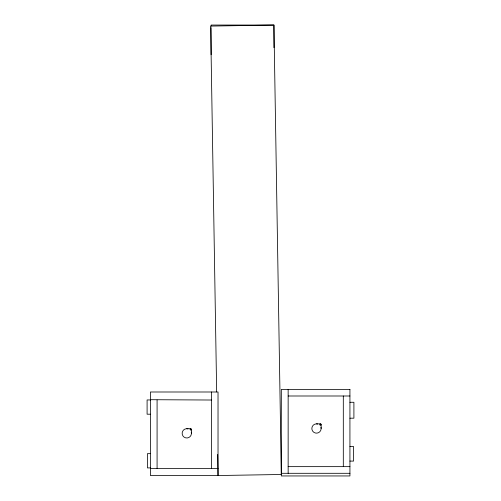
<?xml version="1.0" encoding="UTF-8"?>
<svg xmlns="http://www.w3.org/2000/svg" width="501" height="501" viewBox="0 0 501 501"><rect width="100%" height="100%" fill="white"/><g stroke="black" fill="none" stroke-linecap="round" stroke-linejoin="round"><path stroke-width="0.75" d="M288.15 395.997L349.93 395.997M150.406 399.698L211.403 400.023M150.406 399.948L147.094 399.948L147.094 414.202L150.406 414.202M349.93 402.278L353.906 402.278L353.906 418.191L349.93 418.191M316.494 423.859L320.49 423.859M186.785 428.699L190.781 428.699M349.93 446.504L353.574 446.504L353.574 461.089L349.93 461.089M150.406 453.655L147.426 453.655L147.426 467.909L150.406 467.909M288.15 466.644L349.93 466.644M150.406 468.441L218.029 468.441M281.311 473.301L349.93 473.301M216.657 391.895L210.645 26.09L273.928 25.05L281.311 474.491L218.029 475.53L150.406 475.53L150.406 391.995L218.029 391.995L218.029 475.53L217.685 454.426M343.31 395.997L343.31 466.644M321.141 424.51L321.141 428.505M288.15 389.434L288.15 473.301M273.928 47.676L273.928 25.05L211.115 25.05L211.115 26.083M211.403 391.995L211.403 468.441M211.115 27.63L211.115 54.703M191.432 429.351L191.432 433.346M157.082 400.023L157.082 468.441M191.269 432.144A4.647 4.647 0 0 1 187.186 437.974A4.647 4.647 0 0 1 182.157 432.945A4.647 4.647 0 0 1 187.988 428.862M320.984 427.303A4.647 4.647 0 0 1 316.901 433.133A4.647 4.647 0 0 1 311.866 428.104A4.647 4.647 0 0 1 317.697 424.021M349.93 389.434L281.311 389.434L281.311 475.95L349.93 475.95L349.93 389.434M190.317 429.814A0.651 0.651 0 0 0 191.407 429.52A0.651 0.651 0 0 0 190.612 428.724A0.651 0.651 0 0 0 190.317 429.814M320.033 424.973A0.651 0.651 0 0 0 321.122 424.679A0.651 0.651 0 0 0 320.321 423.884A0.651 0.651 0 0 0 320.033 424.973"/></g></svg>
